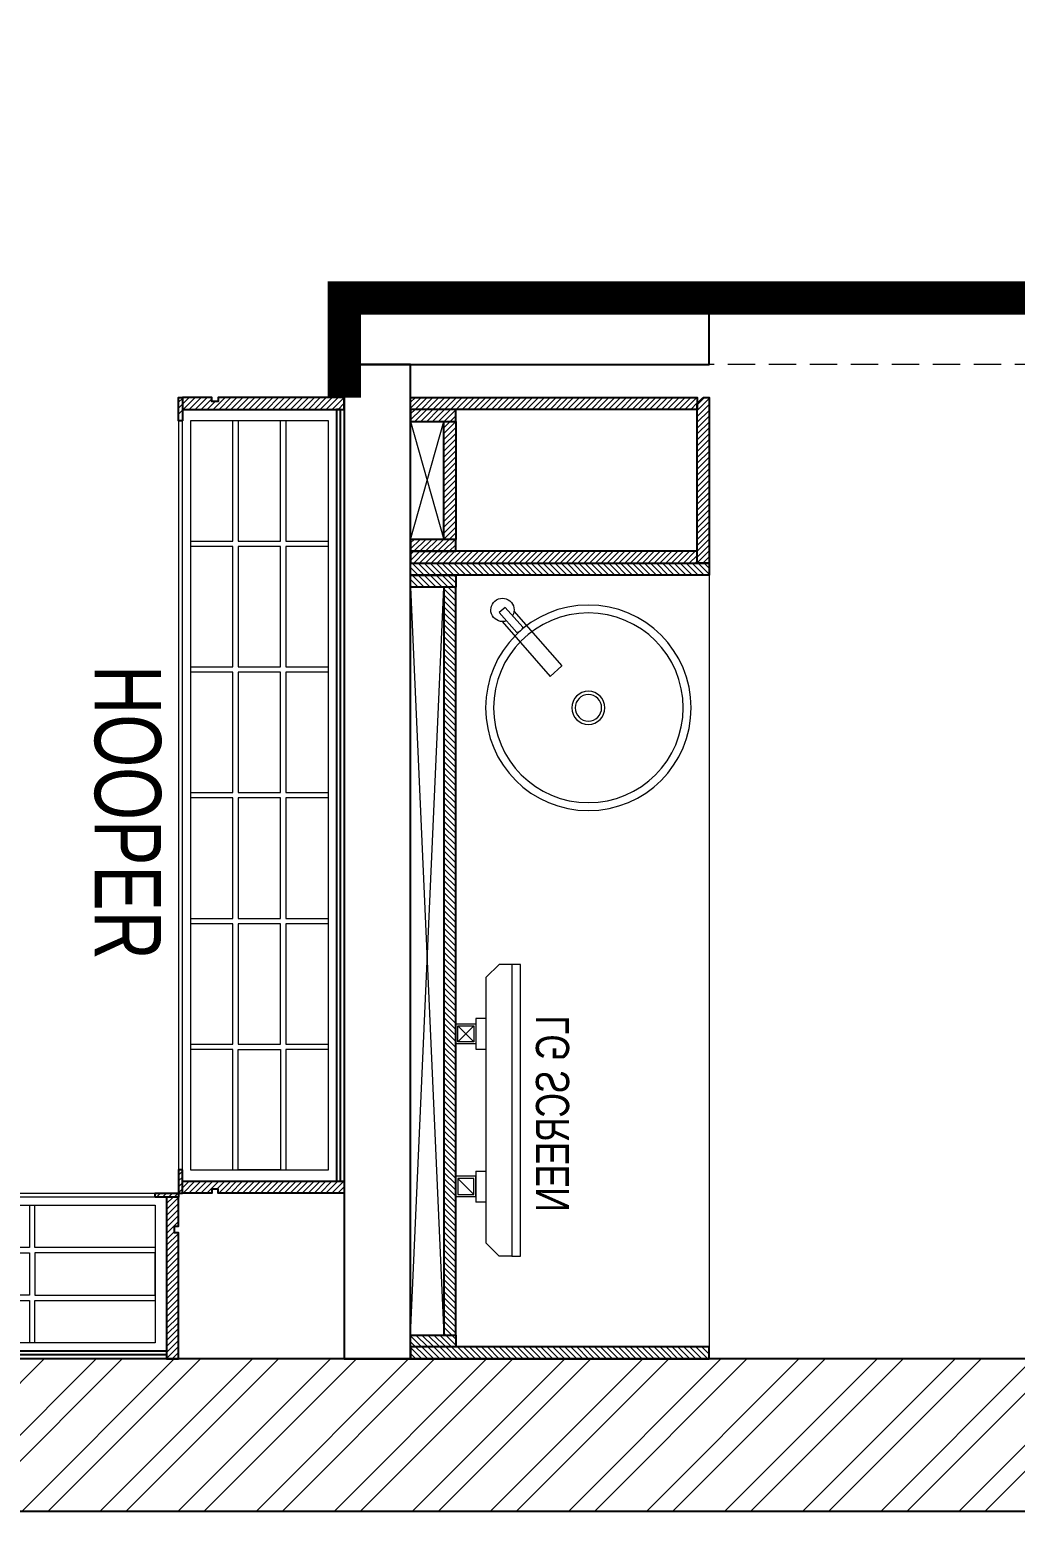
# Model space of a CAD drawing. Header units: feet. Extents: x 3707367 to 3726033, y -4892163 to -4885963.
# Drawn here: x 3719187 to 3720673, y -4892163 to -4889929 of the extents above; entities that cross this region are included whole.
import ezdxf

# ---------------------------------------------------------------- set-up
doc = ezdxf.new("R2010")
doc.units = ezdxf.units.FT
doc.header["$LTSCALE"] = 33
doc.header["$MEASUREMENT"] = 0
doc.linetypes.add('a_p6_plan_L18$0$HIDDEN', pattern=[0.375, 0.25, -0.125])
doc.linetypes.add('ACAD_ISO03W100', pattern=[30, 12, -18])
doc.layers.add('A-WALL', color=1, linetype='Continuous')
doc.layers.add('LAMINATE FINISH', color=80, linetype='Continuous')
for name, color, linetype, lineweight in [('A-WALL HATCH', 251, 'Continuous', 0), ('Floor-Unit', 1, 'Continuous', 13), ('LENS-CURTAIN', 5, 'a_p6_plan_L18$0$HIDDEN', 9), ('LENS-PARTITION', 21, 'Continuous', 25), ('LENS_DIMENSION', 193, 'Continuous', 0), ('LK-FF&E WALL', 1, 'Continuous', 9), ('LK-IT', 3, 'Continuous', 18), ('LN-ELEVATION-1', 81, 'Continuous', 25), ('LN-ELEVATION-2', 103, 'Continuous', 20), ('LN-ELEVATION-3', 125, 'Continuous', 18), ('LN-HATCH', 251, 'Continuous', 0), ('PLANO-TXT', 252, 'Continuous', 5), ('TV', 92, 'Continuous', 18)]:
    doc.layers.add(name, color=color, linetype=linetype, lineweight=lineweight)
doc.styles.add('LK TXT', font='GILC____.TTF', dxfattribs={"height": 100})
doc.styles.get("Standard").update_dxf_attribs({"font": 'GILC____.TTF'})
pattern_1 = [(45, (7858054.083674966, 3504049.203216764), (-4.490128060534575, 4.490128060534575), [])]
pattern_2 = [(44.99999999999998, (35858.5, -100655.3575484328), (-4.419417382415918, 4.419417382415923), [])]

# ---------------------------------------------------------------- blocks, each defined once
blk = doc.blocks.new('A$C3e620458')
at = {"layer": 'A-WALL HATCH'}
h = blk.add_hatch(dxfattribs=at)
h.set_pattern_fill('ANSI32', color=256, scale=222)
h.set_pattern_definition([(45, (-3383902.085171247, 5460131.14466072), (-58.86663953378008, 58.86663953378008), []), (45, (-3383862.840744957, 5460131.14466072), (-58.86663953378008, 58.86663953378008), [])])
h.paths.add_polyline_path([(-512.3537510633467, 230), (-13459.35375106334, 230), (-16622.35375106335, 230), (-16622.35375106335, 0), (-512.3537510633467, 0)])
h.paths.add_polyline_path([(0, 3306), (0, 3673), (-282.3537510633469, 3673), (-282.3537510633469, 6200), (-16622.35375106335, 6200), (-16622.35375106335, 5880), (-16222.35375106335, 5880), (-16222.35375106335, 5890), (-13436.35375106335, 5890), (-13436.35375106335, 5850), (-13216.35375106334, 5850), (-13216.35375106334, 5890), (-9674.353751063349, 5890), (-9674.353751063349, 5970), (-512.3537510633467, 5970), (-512.3537510633467, 3306)])
h.paths.add_polyline_path([(0, 0), (0, 230), (-256.3537510633469, 230), (-256.3537510633469, 0)])
at = {"layer": 'A-WALL'}
for p, q in [((-512.3537510633467, 230), (-16675.60460121045, 230)), ((-512.3537510633467, 0), (-16622.35375106335, 0))]:
    blk.add_line(p, q, dxfattribs=at)
blk = doc.blocks.new('VC HD 1200')
at = {"layer": 'LN-HATCH', "ltscale": 0.5}
h = blk.add_hatch(dxfattribs=at)
h.set_pattern_fill('ANSI31', color=256, scale=2)
h.set_pattern_definition([(45, (3760859.752907088, 1795248.935917533), (-4.490128060534575, 4.490128060534575), [])])
h.paths.add_polyline_path([(-1200, 250), (-1200, 60), (-1194, 60), (-1194, 50), (-1200, 50), (-1200, 6), (-1182, 6), (-1182, 250)])
h = blk.add_hatch(dxfattribs=at)
h.set_pattern_fill('ANSI31', color=256, scale=2)
h.set_pattern_definition(pattern_1)
h.paths.add_polyline_path([(0, 250), (0, 60), (-6, 60), (-6, 50), (0, 50), (0, 6), (-18, 6), (-18, 250)])
h = blk.add_hatch(dxfattribs=at)
h.set_pattern_fill('ANSI31', color=256, scale=2)
h.set_pattern_definition([(45, (7858047.083674965, 3504049.203216764), (-4.490128060534575, 4.490128060534575), [])])
h.paths.add_polyline_path([(-1165, 6), (-1165, 0), (-1200, 0), (-1200, 6)])
h = blk.add_hatch(dxfattribs=at)
h.set_pattern_fill('ANSI31', color=256, scale=2)
h.set_pattern_definition(pattern_1)
h.paths.add_polyline_path([(-28, 6), (-28, 0), (0, 0), (0, 6)])
at = {"layer": 'LN-ELEVATION-1', "ltscale": 0.5}
for points in [[(-1200, 250), (-1200, 60), (-1194, 60), (-1194, 50), (-1200, 50), (-1200, 6), (-1182, 6), (-1182, 250)], [(0, 250), (0, 60), (-6, 60), (-6, 50), (0, 50), (0, 6), (-18, 6), (-18, 250)], [(-18, 238), (-1182, 238), (-1182, 244), (-18, 244)], [(-1165, 6), (-1165, 0), (-1200, 0), (-1200, 6)], [(-35, 6), (-35, 0), (0, 0), (0, 6)]]:
    blk.add_lwpolyline(points, close=True, dxfattribs=at)
at = {"layer": 'LN-ELEVATION-3', "ltscale": 0.5}
for p, q in [((-1182, 250), (-18, 250)), ((-1165, 6), (-35, 6)), ((-35, 0), (-1165, 0))]:
    blk.add_line(p, q, dxfattribs=at)
for points in [[(-1165.000000000465, 226), (-35, 226), (-35, 18), (-1165.000000000465, 18)], [(-1165.000000000465, 226), (-983.3333333334886, 226), (-983.3333333334886, 162), (-1165.000000000465, 162)], [(-975.3333333334886, 226), (-793.6666666665112, 226), (-793.6666666665112, 162), (-975.3333333334886, 162)], [(-785.6666666665112, 226), (-603.9999999995342, 226), (-603.9999999995342, 162), (-785.6666666665112, 162)], [(-595.9999999995342, 226), (-414.3333333325572, 226), (-414.3333333325572, 162), (-595.9999999995342, 162)], [(-406.3333333325572, 226), (-224.6666666655801, 226), (-224.6666666655801, 162), (-406.3333333325572, 162)], [(-216.6666666655801, 226), (-34.99999999860302, 226), (-34.99999999860302, 162), (-216.6666666655801, 162)], [(-1165.000000000465, 90), (-983.3333333334886, 90), (-983.3333333334886, 154), (-1165.000000000465, 154)], [(-975.3333333334886, 154), (-793.6666666665112, 154), (-793.6666666665112, 90), (-975.3333333334886, 90)], [(-785.6666666665112, 154), (-603.9999999995342, 154), (-603.9999999995342, 90), (-785.6666666665112, 90)], [(-595.9999999995342, 154), (-414.3333333325572, 154), (-414.3333333325572, 90), (-595.9999999995342, 90)], [(-406.3333333325572, 154), (-224.6666666655801, 154), (-224.6666666655801, 90), (-406.3333333325572, 90)], [(-216.6666666655801, 154), (-34.99999999860302, 154), (-34.99999999860302, 90), (-216.6666666655801, 90)], [(-1165.000000000465, 82), (-983.3333333334886, 82), (-983.3333333334886, 18), (-1165.000000000465, 18)], [(-975.3333333334886, 82), (-793.6666666665112, 82), (-793.6666666665112, 18), (-975.3333333334886, 18)], [(-785.6666666665112, 82), (-603.9999999995342, 82), (-603.9999999995342, 18), (-785.6666666665112, 18)], [(-595.9999999995342, 82), (-414.3333333325572, 82), (-414.3333333325572, 18), (-595.9999999995342, 18)], [(-406.3333333325572, 82), (-224.6666666655801, 82), (-224.6666666655801, 18), (-406.3333333325572, 18)], [(-216.6666666655801, 82), (-34.99999999860302, 82), (-34.99999999860302, 18), (-216.6666666655801, 18)]]:
    blk.add_lwpolyline(points, close=True, dxfattribs=at)
blk = doc.blocks.new('rtf')
at = {"color": 0, "linetype": 'ByBlock', "lineweight": -2}
for p, q in [((16425.26329468148, -172793.1007600746), (16535.26329468148, -172793.1007600746)), ((16535.26329468148, -172793.1007600746), (16535.26329468148, -172817.1007600746)), ((16412.5253540573, -172798.8148984113), (16452.40026456733, -172798.8148984113)), ((16412.5253540573, -172810.8148984113), (16412.5253540573, -172798.8148984113)), ((16412.5253540573, -172810.8148984113), (16452.40026456733, -172810.8148984113)), ((16425.26329468148, -172817.1007600746), (16535.26329468148, -172817.1007600746))]:
    blk.add_line(p, q, dxfattribs=at)
for centre, radius, start, end in [((16412.5253540573, -172805.1007600746), 17.5, 21.05058810897431, 340.9421780194656), ((16444.53660690578, -172804.8148984114), 9.891264419597851, 322.656233941354, 37.34376605891414)]:
    blk.add_arc(centre, radius, start, end, dxfattribs=at)
blk = doc.blocks.new('dsg')
at = {"color": 0, "linetype": 'ByBlock', "lineweight": -2}
for radius in [155, 143, 25, 20]:
    blk.add_circle((11491.5035008227, -171102.5847399924), radius, dxfattribs=at)
blk.add_blockref('rtf', (-5117.472106590168, 1702.9323767405), dxfattribs=at)
blk = doc.blocks.new('CLINIC - CABINET SINK')
at = {"layer": 'LN-HATCH', "ltscale": 0.5}
h = blk.add_hatch(dxfattribs=at)
h.set_pattern_fill('ANSI31', color=256, scale=2)
h.set_pattern_definition([(45, (4052861.500382861, 1708016.355767586), (-4.490128060534575, 4.490128060534575), [])])
h.paths.add_polyline_path([(-563.359543572413, 156.9999999999999), (564.640456427587, 156.9999999999999), (564.640456427587, 174.9999999999999), (-563.359543572413, 174.9999999999999)])
h.paths.add_polyline_path([(582.6404564275867, 225), (600.6404564275867, 225), (600.6404564275867, -225), (582.6404564275867, -225)])
h.paths.add_polyline_path([(564.640456427587, 225), (582.6404564275867, 225), (582.6404564275867, 156.9999999999999), (564.640456427587, 156.9999999999999)])
h.paths.add_polyline_path([(-581.359543572413, 225), (-599.359543572413, 225), (-599.359543572413, -225), (-581.359543572413, -225)])
h.paths.add_polyline_path([(-581.359543572413, 225), (-563.359543572413, 225), (-563.359543572413, 156.9999999999999), (-581.359543572413, 156.9999999999999)])
at = {"layer": 'LN-ELEVATION-1', "ltscale": 0.5}
for points in [[(-581.359543572413, 225), (-599.359543572413, 225), (-599.359543572413, -225), (-581.359543572413, -225)], [(-581.359543572413, 225), (-563.359543572413, 225), (-563.359543572413, 156.9999999999999), (-581.359543572413, 156.9999999999999)], [(564.640456427587, 225), (582.6404564275867, 225), (582.6404564275867, 156.9999999999999), (564.640456427587, 156.9999999999999)], [(582.6404564275867, 225), (600.6404564275867, 225), (600.6404564275867, -225), (582.6404564275867, -225)], [(-563.359543572413, 156.9999999999999), (564.640456427587, 156.9999999999999), (564.640456427587, 174.9999999999999), (-563.359543572413, 174.9999999999999)]]:
    blk.add_lwpolyline(points, close=True, dxfattribs=at)
at = {"layer": 'LN-ELEVATION-2', "ltscale": 0.5}
blk.add_line((582.6404564275867, -225), (-581.359543572413, -225), dxfattribs=at)
at = {"layer": 'LN-HATCH', "ltscale": 0.5}
for p, q in [((564.640456427587, 225), (-563.359543572413, 174.9999999999999)), ((-563.359543572413, 225), (564.640456427587, 174.9999999999999))]:
    blk.add_line(p, q, dxfattribs=at)
at = {"layer": 'LN-ELEVATION-3', "xscale": -1, "rotation": 41.1558274151866}
blk.add_blockref('dsg', (-103569.3304926871, 136346.6509754679), dxfattribs=at)
blk = doc.blocks.new('CLINIC SCREEN')
at = {"layer": 'TV'}
for p, q in [((-103.1090284836336, 42.85441964946222), (-127.4114311772946, 18.55201695591665)), ((-127.4114311772946, 42.85441964946222), (-103.1090284836336, 18.55201695591665)), ((102.7052824410566, 42.85441964946222), (127.007685134602, 18.55201695591665))]:
    blk.add_line(p, q, dxfattribs=at)
at = {"layer": 'TV', "ltscale": 12}
for p, q in [((-220.0000000000082, -19.41163062257681), (-200.5883693773149, 0)), ((200.5883693773149, 0), (-200.5883693773149, 0)), ((-138.5315413423604, 0), (-138.5315413423604, 15.514207008644)), ((-138.5315413423604, 15.514207008644), (-91.98892031613741, 15.514207008644)), ((-91.98892031613741, 15.514207008644), (-91.98892031613741, 0)), ((91.98892031610741, 15.514207008644), (91.98892031610741, 0)), ((91.98892031610741, 15.514207008644), (138.5315413423595, 15.514207008644)), ((138.5315413423595, 0), (138.5315413423595, 15.514207008644)), ((219.9999999999918, -19.41163062257681), (200.5883693773149, 0)), ((-220.0000000000082, -38.82326124538668), (-220.0000000000082, -19.41163062257681)), ((219.9999999999918, -38.82326124538668), (219.9999999999918, -19.41163062257681))]:
    blk.add_line(p, q, dxfattribs=at)
at = {"layer": 'TV'}
for points in [[(-130.4492315140169, 15.51421661919448), (-100.0712281470269, 15.51421661919448), (-100.0712281470269, 45.89221998606814), (-130.4492315140169, 45.89221998606814)], [(130.0454854713243, 15.51421661919448), (99.66748210433435, 15.51421661919448), (99.66748210433435, 45.89221998606814), (130.0454854713243, 45.89221998606814)], [(-127.4114311772946, 18.55201695591665), (-103.1090284836336, 18.55201695591665), (-103.1090284836336, 42.85441964946222), (-127.4114311772946, 42.85441964946222)], [(127.007685134602, 18.55201695591665), (102.7052824410566, 18.55201695591665), (102.7052824410566, 42.85441964946222), (127.007685134602, 42.85441964946222)]]:
    blk.add_lwpolyline(points, close=True, dxfattribs=at)
at = {"layer": 'TV', "ltscale": 12}
blk.add_lwpolyline([(-220.0000000000082, -51.71278328332107), (-220.0000000000082, -38.82326124538668), (219.9999999999918, -38.82326124538668), (219.9999999999918, -51.71278328332107)], close=True, dxfattribs=at)
at = {"layer": 'Floor-Unit', "color": 0, "ltscale": 2, "insert": (5.199680584678389, -100.4085774972336), "char_height": 50, "attachment_point": 5}
blk.add_mtext_dynamic_manual_height_columns('LG SCREEN', width=466.4796511627907, gutter_width=12.5, heights=[0], dxfattribs=at)
blk = doc.blocks.new('CLINIC - MOP CLOSET')
at = {"layer": 'LN-HATCH', "ltscale": 0.5}
h = blk.add_hatch(dxfattribs=at)
h.set_pattern_fill('ANSI31', color=256, scale=50, angle=360)
h.set_pattern_definition(pattern_2)
h.paths.add_polyline_path([(-106.3595435724128, 216), (-124.3595435724128, 216), (-124.3595435724128, -216), (-106.3595435724128, -216)])
h = blk.add_hatch(dxfattribs=at)
h.set_pattern_fill('ANSI31', color=256, scale=50, angle=360)
h.set_pattern_definition(pattern_2)
h.paths.add_polyline_path([(-106.3595435724128, 216), (-88.35954357241282, 216), (-88.35954357241282, 148), (-106.3595435724128, 148)])
h = blk.add_hatch(dxfattribs=at)
h.set_pattern_fill('ANSI31', color=256, scale=50, angle=360)
h.set_pattern_definition(pattern_2)
h.paths.add_polyline_path([(89.64045642758717, 216), (107.6404564275872, 216), (107.6404564275872, 148), (89.64045642758717, 148)])
h = blk.add_hatch(dxfattribs=at)
h.set_pattern_fill('ANSI31', color=256, scale=50, angle=360)
h.set_pattern_definition(pattern_2)
h.paths.add_polyline_path([(107.6404564275872, 216), (125.6404564275872, 216), (125.6404564275872, -216), (107.6404564275872, -216)])
h = blk.add_hatch(dxfattribs=at)
h.set_pattern_fill('ANSI31', color=256, scale=50, angle=360)
h.set_pattern_definition(pattern_2)
h.paths.add_polyline_path([(-88.35954357241282, 148), (89.64045642758717, 148), (89.64045642758717, 166), (-88.35954357241282, 166)])
h = blk.add_hatch(dxfattribs=at)
h.set_pattern_fill('ANSI31', color=256, scale=50, angle=360)
h.set_pattern_definition([(44.99999999999998, (35894.5, -101037.3575484328), (-4.419417382415918, 4.419417382415923), [])])
h.paths.add_polyline_path([(-115.3595435724055, -216), (-124.3595435724128, -225), (-124.3595435724128, -234), (125.6404564275872, -234), (125.6404564275872, -216)])
at = {"layer": 'LN-ELEVATION-1', "ltscale": 0.5}
for points in [[(-106.3595435724128, 216), (-124.3595435724128, 216), (-124.3595435724128, -216), (-106.3595435724128, -216)], [(-106.3595435724128, 216), (-88.35954357241282, 216), (-88.35954357241282, 148), (-106.3595435724128, 148)], [(89.64045642758717, 216), (107.6404564275872, 216), (107.6404564275872, 148), (89.64045642758717, 148)], [(107.6404564275872, 216), (125.6404564275872, 216), (125.6404564275872, -216), (107.6404564275872, -216)], [(-88.35954357241282, 148), (89.64045642758717, 148), (89.64045642758717, 166), (-88.35954357241282, 166)], [(-124.3595435724128, -225), (-124.3595435724128, -234), (125.6404564275872, -234), (125.6404564275872, -216), (-115.3595435724128, -216)]]:
    blk.add_lwpolyline(points, close=True, dxfattribs=at)
at = {"layer": 'LN-HATCH', "ltscale": 0.5}
for p, q in [((89.64045642758717, 216), (-88.35954357241282, 166)), ((-88.35954357241282, 216), (89.64045642758717, 166))]:
    blk.add_line(p, q, dxfattribs=at)

msp = doc.modelspace()

# ---------------------------------------------------------------- linework, layer by layer
at = {"layer": 'LAMINATE FINISH', "color": 85, "linetype": 'ACAD_ISO03W100', "ltscale": 0.05, "const_width": 50}
msp.add_lwpolyline([(3719661.09747503, -4890483.45421135), (3719661.09747503, -4890333.454211351), (3723011.09747503, -4890333.454211351), (3723011.09747503, -4889533.45421135)], dxfattribs=at)
at = {"layer": 'LENS-CURTAIN', "ltscale": 5}
msp.add_lwpolyline([(3720211.09747503, -4890333.45421135), (3720961.09747503, -4890333.45421135), (3720961.09747503, -4890433.45421135), (3720211.09747503, -4890433.45421135)], close=True, dxfattribs=at)
at = {"layer": 'LENS-PARTITION'}
for points in [[(3720211.09747503, -4890333.454211351), (3719661.09747503, -4890333.454211351), (3719661.09747503, -4890433.454211351), (3720211.09747503, -4890433.454211351)], [(3719661.09747503, -4890433.454211351), (3719661.09747503, -4891933.454211351), (3719761.09747503, -4891933.454211351), (3719761.09747503, -4890433.454211351)]]:
    msp.add_lwpolyline(points, close=True, dxfattribs=at)

# ---------------------------------------------------------------- block references
at = {"layer": 'LENS_DIMENSION'}
msp.add_blockref('A$C3e620458', (3726033.451226087, -4892163.454211351), dxfattribs=at)
at = {"layer": 'LK-FF&E WALL', "xscale": -1}
for name, p, rotation in [('VC HD 1200', (3719411.09747503, -4890483.45421135), 270), ('CLINIC - MOP CLOSET', (3719977.09747503, -4890607.813754923), 90)]:
    msp.add_blockref(name, p, dxfattribs=dict(at, rotation=rotation))
at = {"layer": 'LK-FF&E WALL'}
for name, p, rotation in [('CLINIC - CABINET SINK', (3719986.09747503, -4891334.094667778), 90.00000000000003), ('VC HD 1200', (3718211.09747503, -4891683.45421135), 180)]:
    msp.add_blockref(name, p, dxfattribs=dict(at, rotation=rotation))
at = {"layer": 'LK-IT', "xscale": -1, "rotation": 90}
msp.add_blockref('CLINIC SCREEN', (3719874.989695006, -4891558.454211351), dxfattribs=at)

# ---------------------------------------------------------------- texts
at = {"layer": 'PLANO-TXT', "linetype": 'Continuous', "ltscale": 3, "insert": (3719334.028695404, -4891109.338807657, -23744.04052932372), "char_height": 100, "width": 149.546511627907, "attachment_point": 5, "rotation": 270.0000000004951, "style": 'LK TXT'}
msp.add_mtext('HOOPER', dxfattribs=at)

doc.saveas('drawing.dxf')
